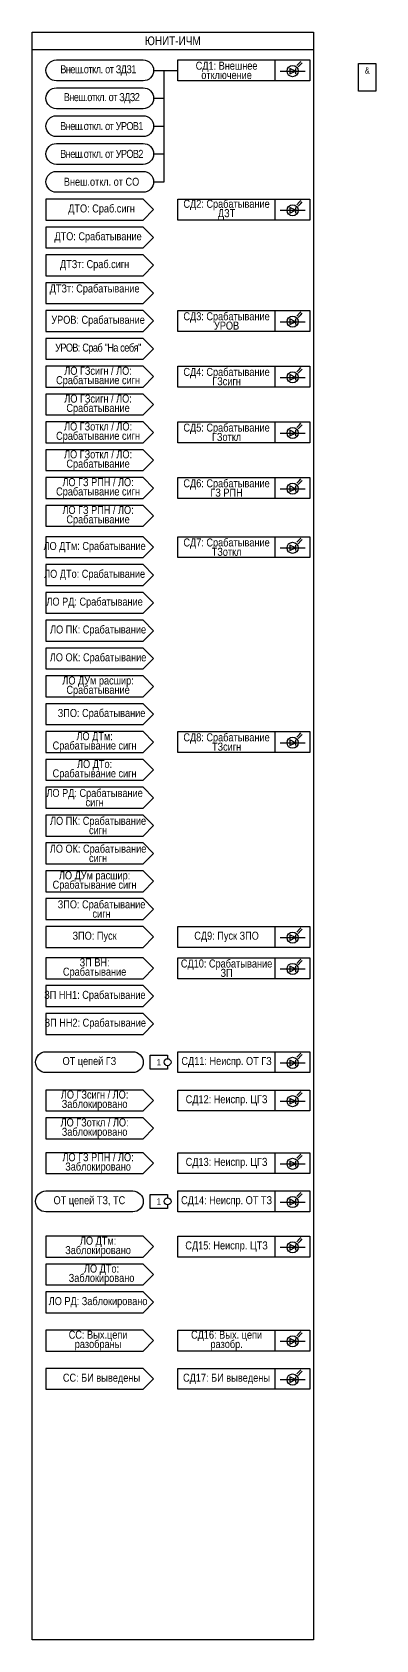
# Model space of a CAD drawing. Header units: millimetres. Extents: x 1657 to 5785, y -558 to 1129.
# Drawn here: x 5686 to 5785, y 237 to 699 of the extents above; entities that cross this region are included whole.
import ezdxf
from ezdxf.enums import TextEntityAlignment as Align

# ---------------------------------------------------------------- set-up
doc = ezdxf.new("R2010")
doc.units = ezdxf.units.MM
doc.layers.add('_ОРЗ_0.3', color=7, linetype='Continuous', lineweight=30)
doc.layers.add('TEXT', color=7, linetype='Continuous', lineweight=25)
doc.layers.add('Основная', color=7, linetype='Continuous')
doc.styles.add('2.5_Gost_RD', font='ARIALN.TTF', dxfattribs={"height": 2.5})
doc.styles.add('2.5_ISOCPEUR', font='isocpeur.ttf', dxfattribs={"width": 0.9, "height": 2.5})

# ---------------------------------------------------------------- blocks, each defined once
blk = doc.blocks.new('*U132')
at = {"color": 0}
for p, q in [((-9, 0), (-4, 0)), ((4, 0), (9, 0))]:
    blk.add_line(p, q, dxfattribs=at)
at = {"ltscale": 0.35}
for p, q in [((-2, 2), (-2, -2)), ((2, 0), (-2, 2)), ((-2, -2), (2, 0)), ((2, 2), (2, -2))]:
    blk.add_line(p, q, dxfattribs=at)
at = {"ltscale": 0.25}
for points in [[(3, 4), (5, 6), (6, 7)], [(4, 3), (6, 5), (7, 6)]]:
    blk.add_lwpolyline(points, dxfattribs=at)
at = {"ltscale": 0.35}
blk.add_circle((0, 0), 4, dxfattribs=at)
at = {"layer": 'Основная', "color": 0}
blk.add_line((-4, 0), (4, 0), dxfattribs=at)
at = {"layer": 'Основная', "style": '2.5_ISOCPEUR'}
for tag, p in [('ОУ', (0, 13)), ('В2', (-7, -2)), ('В1', (7, -2))]:
    blk.add_attdef(tag, text='', height=2.5, dxfattribs=at).set_placement(p, align=Align.MIDDLE_CENTER)

msp = doc.modelspace()

# ---------------------------------------------------------------- linework, layer by layer
at = {"ltscale": 100}
msp.add_line((5721, 688), (5728, 688), dxfattribs=at)
for points in [[(5686, 694), (5767, 694)], [(5721, 656), (5724, 656), (5724, 688), (5728, 688)], [(5721, 664), (5724, 664), (5724, 688), (5728, 688)], [(5721, 672), (5724, 672), (5724, 688), (5728, 688)], [(5721, 680), (5724, 680), (5724, 688), (5728, 688)], [(5725, 402), (5725, 401), (5720, 401), (5720, 405), (5725, 405), (5725, 404)], [(5725, 362), (5725, 361), (5720, 361), (5720, 365), (5725, 365), (5725, 364)]]:
    msp.add_lwpolyline(points, dxfattribs=at)
for points in [[(5693, 685, -1), (5693, 691), (5718, 691, -1), (5718, 685)], [(5693, 677, -1), (5693, 683), (5718, 683, -1), (5718, 677)], [(5693, 669, -1), (5693, 675), (5718, 675, -1), (5718, 669)], [(5693, 661, -1), (5693, 667), (5718, 667, -1), (5718, 661)], [(5693, 653, -1), (5693, 659), (5718, 659, -1), (5718, 653)], [(5690, 400, -1), (5690, 406), (5715, 406, -1), (5715, 400)], [(5690, 360, -1), (5690, 366), (5715, 366, -1), (5715, 360)]]:
    msp.add_lwpolyline(points, format="xyb", close=True, dxfattribs=at)
for points in [[(5728, 691), (5766, 691), (5766, 685), (5728, 685)], [(5756, 691), (5766, 691), (5766, 685), (5756, 685)], [(5780, 690), (5785, 690), (5785, 682), (5780, 682)], [(5728, 651), (5766, 651), (5766, 645), (5728, 645)], [(5756, 651), (5766, 651), (5766, 645), (5756, 645)], [(5728, 619), (5766, 619), (5766, 613), (5728, 613)], [(5756, 619), (5766, 619), (5766, 613), (5756, 613)], [(5728, 603), (5766, 603), (5766, 597), (5728, 597)], [(5756, 603), (5766, 603), (5766, 597), (5756, 597)], [(5728, 587), (5766, 587), (5766, 581), (5728, 581)], [(5756, 587), (5766, 587), (5766, 581), (5756, 581)], [(5728, 571), (5766, 571), (5766, 565), (5728, 565)], [(5756, 571), (5766, 571), (5766, 565), (5756, 565)], [(5728, 554), (5766, 554), (5766, 548), (5728, 548)], [(5756, 554), (5766, 554), (5766, 548), (5756, 548)], [(5728, 498), (5766, 498), (5766, 492), (5728, 492)], [(5756, 498), (5766, 498), (5766, 492), (5756, 492)], [(5728, 442), (5766, 442), (5766, 436), (5728, 436)], [(5756, 442), (5766, 442), (5766, 436), (5756, 436)], [(5728, 433), (5766, 433), (5766, 427), (5728, 427)], [(5756, 433), (5766, 433), (5766, 427), (5756, 427)], [(5728, 406), (5766, 406), (5766, 400), (5728, 400)], [(5756, 406), (5766, 406), (5766, 400), (5756, 400)], [(5728, 395), (5766, 395), (5766, 389), (5728, 389)], [(5756, 395), (5766, 395), (5766, 389), (5756, 389)], [(5728, 377), (5766, 377), (5766, 371), (5728, 371)], [(5756, 377), (5766, 377), (5766, 371), (5756, 371)], [(5728, 366), (5766, 366), (5766, 360), (5728, 360)], [(5756, 366), (5766, 366), (5766, 360), (5756, 360)], [(5728, 353), (5766, 353), (5766, 347), (5728, 347)], [(5756, 353), (5766, 353), (5766, 347), (5756, 347)], [(5728, 326), (5766, 326), (5766, 320), (5728, 320)], [(5756, 326), (5766, 326), (5766, 320), (5756, 320)], [(5728, 315), (5766, 315), (5766, 309), (5728, 309)], [(5756, 315), (5766, 315), (5766, 309), (5756, 309)]]:
    msp.add_lwpolyline(points, close=True, dxfattribs=at)
for centre in [(5725, 403), (5725, 363)]:
    msp.add_circle(centre, 1, dxfattribs=at)
at = {"layer": '_ОРЗ_0.3', "ltscale": 100}
msp.add_lwpolyline([(5686, 699), (5767, 699), (5767, 237), (5686, 237)], close=True, dxfattribs=at)
at = {"layer": 'Основная', "ltscale": 100}
for points in [[(5690, 651), (5690, 645), (5718, 645), (5721, 648), (5718, 651)], [(5690, 643), (5690, 637), (5718, 637), (5721, 640), (5718, 643)], [(5690, 635), (5690, 629), (5718, 629), (5721, 632), (5718, 635)], [(5690, 627), (5690, 621), (5718, 621), (5721, 624), (5718, 627)], [(5690, 619), (5690, 613), (5718, 613), (5721, 616), (5718, 619)], [(5690, 611), (5690, 605), (5718, 605), (5721, 608), (5718, 611)], [(5690, 603), (5690, 597), (5718, 597), (5721, 600), (5718, 603)], [(5690, 595), (5690, 589), (5718, 589), (5721, 592), (5718, 595)], [(5690, 587), (5690, 581), (5718, 581), (5721, 584), (5718, 587)], [(5690, 579), (5690, 573), (5718, 573), (5721, 576), (5718, 579)], [(5690, 571), (5690, 565), (5718, 565), (5721, 568), (5718, 571)], [(5690, 563), (5690, 557), (5718, 557), (5721, 560), (5718, 563)], [(5690, 554), (5690, 548), (5718, 548), (5721, 551), (5718, 554)], [(5690, 546), (5690, 540), (5718, 540), (5721, 543), (5718, 546)], [(5690, 538), (5690, 532), (5718, 532), (5721, 535), (5718, 538)], [(5690, 530), (5690, 524), (5718, 524), (5721, 527), (5718, 530)], [(5690, 522), (5690, 516), (5718, 516), (5721, 519), (5718, 522)], [(5690, 514), (5690, 508), (5718, 508), (5721, 511), (5718, 514)], [(5690, 506), (5690, 500), (5718, 500), (5721, 503), (5718, 506)], [(5690, 498), (5690, 492), (5718, 492), (5721, 495), (5718, 498)], [(5690, 490), (5690, 484), (5718, 484), (5721, 487), (5718, 490)], [(5690, 482), (5690, 476), (5718, 476), (5721, 479), (5718, 482)], [(5690, 474), (5690, 468), (5718, 468), (5721, 471), (5718, 474)], [(5690, 466), (5690, 460), (5718, 460), (5721, 463), (5718, 466)], [(5690, 458), (5690, 452), (5718, 452), (5721, 455), (5718, 458)], [(5690, 450), (5690, 444), (5718, 444), (5721, 447), (5718, 450)], [(5690, 442), (5690, 436), (5718, 436), (5721, 439), (5718, 442)], [(5690, 433), (5690, 427), (5718, 427), (5721, 430), (5718, 433)], [(5690, 425), (5690, 419), (5718, 419), (5721, 422), (5718, 425)], [(5690, 417), (5690, 411), (5718, 411), (5721, 414), (5718, 417)], [(5690, 395), (5690, 389), (5718, 389), (5721, 392), (5718, 395)], [(5690, 387), (5690, 381), (5718, 381), (5721, 384), (5718, 387)], [(5690, 377), (5690, 371), (5718, 371), (5721, 374), (5718, 377)], [(5690, 353), (5690, 347), (5718, 347), (5721, 350), (5718, 353)], [(5690, 345), (5690, 339), (5718, 339), (5721, 342), (5718, 345)], [(5690, 337), (5690, 331), (5718, 331), (5721, 334), (5718, 337)], [(5690, 326), (5690, 320), (5718, 320), (5721, 323), (5718, 326)], [(5690, 315), (5690, 309), (5718, 309), (5721, 312), (5718, 315)]]:
    msp.add_lwpolyline(points, close=True, dxfattribs=at)

# ---------------------------------------------------------------- block references
at = {"ltscale": 0.35, "xscale": 0.4, "yscale": 0.4, "zscale": 0.4}
for p in [(5761, 687.8), (5761, 647.8), (5761, 615.8), (5761, 599.8), (5761, 583.8), (5761, 567.8), (5761, 550.8), (5761, 494.8), (5761, 438.8), (5761, 429.8), (5761, 402.8), (5761, 391.8), (5761, 373.8), (5761, 362.8), (5761, 349.8), (5761, 322.8), (5761, 311.8)]:
    msp.add_blockref('*U132', p, dxfattribs=at)

# ---------------------------------------------------------------- texts
at = {"ltscale": 100, "attachment_point": 5, "style": '2.5_Gost_RD'}
for s, insert, char_height, width in [('ЮНИТ-ИЧМ', (5726.5, 696.5), 2.5, 81), ('\\pxsm0.7;{\\T0.9;Внеш.откл. от ЗДЗ1}', (5705, 688), 2.3, 31), ('&', (5782.5, 688), 1.8, 5), ('\\pxsm0.7;{\\T0.9;Внеш.откл. от ЗДЗ2}', (5706, 680), 2.3, 31), ('\\pxsm0.7;{\\T0.9;Внеш.откл. от УРОВ1}', (5706, 672), 2.3, 31), ('\\pxsm0.7;{\\T0.9;Внеш.откл. от УРОВ2}', (5706, 664), 2.3, 31), ('\\pxsm0.7;Внеш.откл. от СО', (5706, 656), 2.3, 29.0175), ('\\pxsm0.7;ЛО ПК: Срабатывание', (5705, 527), 2.3, 28), ('\\pxsm0.7;ЛО ОК: Срабатывание', (5705, 519), 2.3, 28), ('\\pxsm0.7;ЛО ДУм расшир: Срабатывание', (5705, 511), 2.3, 28), ('\\pxsm0.7;ЗПО: Срабатывание', (5706, 503), 2.3, 28), ('\\pxsm0.7;ЛО ПК: Срабатывание сигн', (5705, 471), 2.3, 28), ('\\pxsm0.7;ЛО ОК: Срабатывание сигн', (5705, 463), 2.3, 28), ('\\pxsm0.7;ЛО ДУм расшир: Срабатывание сигн', (5704, 455), 2.3, 28), ('\\pxsm0.7;ЗПО: Пуск', (5704, 439), 2.3, 28), ('\\pxsm0.7;ОТ цепей ГЗ', (5702.5, 403), 2.3, 31), ('1', (5722.5, 403), 1.8, 5), ('\\pxsm0.7;ЛО ГЗ РПН / ЛО: Заблокировано', (5705, 374), 2.3, 28), ('\\pxsm0.7;ОТ цепей ТЗ, ТС', (5702.5, 363), 2.3, 31), ('1', (5722.5, 363), 1.8, 5), ('\\pxsm0.7;СС: Вых.цепи разобраны', (5705, 323), 2.3, 28), ('\\pxsm0.7;СС: БИ выведены', (5706, 312), 2.3, 28)]:
    msp.add_mtext(s, dxfattribs=dict(at, insert=insert, char_height=char_height, width=width))
at = {"color": 0, "ltscale": 100, "char_height": 2.3, "width": 28, "attachment_point": 5, "style": '2.5_Gost_RD'}
for s, insert in [('{\\C256;УРОВ: Срабатывание}', (5705, 616)), ('\\pxsm0.7;{\\T0.9;\\C256;УРОВ: Сраб "На себя"}', (5705, 608)), ('\\pxsm0.7;{\\C256;ЗПО: Срабатывание сигн}', (5706, 447))]:
    msp.add_mtext(s, dxfattribs=dict(at, insert=insert))
at = {"layer": 'TEXT', "color": 0, "ltscale": 100, "char_height": 2.3, "attachment_point": 5, "style": '2.5_Gost_RD'}
for s, insert, width in [('\\pxsm0.7;{\\C256;СД1: Внешнее отключение}', (5742, 688), 28), ('\\pxsm0.7;{\\C256;СД2: Срабатывание ДЗТ}', (5742, 648), 28), ('\\pxsm0.7;{\\C256;СД3: Срабатывание УРОВ}', (5742, 616), 28), ('\\pxsm0.7;{\\C256;СД4: Срабатывание ГЗсигн}', (5742, 600), 28), ('\\pxsm0.7;{\\C256;СД5: Срабатывание ГЗоткл}', (5742, 584), 28), ('\\pxsm0.7;{\\C256;СД6: Срабатывание ГЗ РПН}', (5742, 568), 28), ('\\pxsm0.7;{\\C256;СД7: Срабатывание ТЗоткл}', (5742, 551), 28), ('\\pxsm0.7;{\\C256;СД8: Срабатывание ТЗсигн}', (5742, 495), 28), ('\\pxsm0.7;{\\C256;СД9: Пуск ЗПО}', (5742, 439), 28), ('\\pxsm0.7;{\\C256;ЗП ВН: Срабатывание}', (5704, 430), 25.9238), ('\\pxsm0.7;{\\C256;СД10: Срабатывание ЗП}', (5742, 430), 28), ('\\pxsm0.7;{\\C256;ЗП НН1: Срабатывание}', (5704.08, 422), 27.8405), ('\\pxsm0.7;{\\C256;ЗП НН2: Срабатывание}', (5704.19, 414), 27.6204), ('\\pxsm0.7;{\\C256;СД11: Неиспр. ОТ ГЗ}', (5742, 403), 28), ('\\pxsm0.7;{\\C256;СД12: Неиспр. ЦГЗ}', (5742, 392), 28), ('\\pxsm0.7;{\\C256;СД13: Неиспр. ЦГЗ}', (5742, 374), 28), ('\\pxsm0.7;{\\C256;СД14: Неиспр. ОТ ТЗ}', (5742, 363), 28), ('\\pxsm0.7;{\\C256;СД15: Неиспр. ЦТЗ}', (5742, 350), 28), ('\\pxsm0.7;{\\C256;СД16: Вых. цепи разобр.}', (5742, 323), 28), ('\\pxsm0.7;{\\C256;СД17: БИ выведены}', (5742, 312), 28)]:
    msp.add_mtext(s, dxfattribs=dict(at, insert=insert, width=width))
at = {"layer": 'TEXT', "ltscale": 100, "char_height": 2.3, "attachment_point": 5, "style": '2.5_Gost_RD'}
for s, insert, width in [('\\pxsm0.7;ЛО ГЗсигн / ЛО: Срабатывание сигн', (5705, 600), 26.9928), ('\\pxsm0.7;ЛО ГЗсигн / ЛО: Срабатывание', (5705, 592), 24.5754), ('\\pxsm0.7;ЛО ГЗоткл / ЛО: Срабатывание сигн', (5705, 584), 26.9928), ('\\pxsm0.7;ЛО ГЗоткл / ЛО: Срабатывание', (5705, 576), 24.5754), ('\\pxsm0.7;ЛО ГЗ РПН / ЛО: Срабатывание сигн', (5705, 568), 26.9928), ('\\pxsm0.7;ЛО ГЗ РПН / ЛО: Срабатывание', (5705, 560), 24.5754), ('\\pxsm0.7;ЛО ДТм: Срабатывание', (5704, 551), 28), ('\\pxsm0.7;ЛО ДТо: Срабатывание', (5704, 543), 28), ('\\pxsm0.7;ЛО РД: Срабатывание', (5704, 535), 28), ('\\pxsm0.7;ЛО ДТм: Срабатывание сигн', (5704, 495), 28), ('\\pxsm0.7;ЛО ДТо: Срабатывание сигн', (5704, 487), 28), ('\\pxsm0.7;ЛО РД: Срабатывание сигн', (5704, 479), 28), ('\\pxsm0.7;ЛО ГЗсигн / ЛО: Заблокировано', (5704, 392), 35.0506), ('\\pxsm0.7;ЛО ГЗоткл / ЛО:\\PЗаблокировано', (5704, 384), 28), ('\\pxsm0.7;ЛО ДТм: Заблокировано', (5705, 350), 28), ('\\pxsm0.7;ЛО ДТо: Заблокировано', (5706, 342), 28), ('\\pxsm0.7;ЛО РД: Заблокировано', (5705, 334), 27.284)]:
    msp.add_mtext(s, dxfattribs=dict(at, insert=insert, width=width))
at = {"layer": 'Основная', "color": 0, "ltscale": 100, "char_height": 2.3, "width": 28, "attachment_point": 5, "style": '2.5_Gost_RD'}
for s, insert in [('\\pxsm0.7;{\\C256;ДТО: Сраб.сигн}', (5706, 648)), ('\\pxsm0.7;{\\C256;ДТО: Срабатывание}', (5705, 640)), ('\\pxsm0.7;{\\C256;ДТЗт: Срабатывание}', (5704, 625))]:
    msp.add_mtext(s, dxfattribs=dict(at, insert=insert))
at = {"layer": 'Основная', "ltscale": 100, "insert": (5704, 632), "char_height": 2.3, "width": 28, "attachment_point": 5, "style": '2.5_Gost_RD'}
msp.add_mtext('\\pxsm0.7;ДТЗт: Сраб.сигн', dxfattribs=at)

doc.saveas('drawing.dxf')
